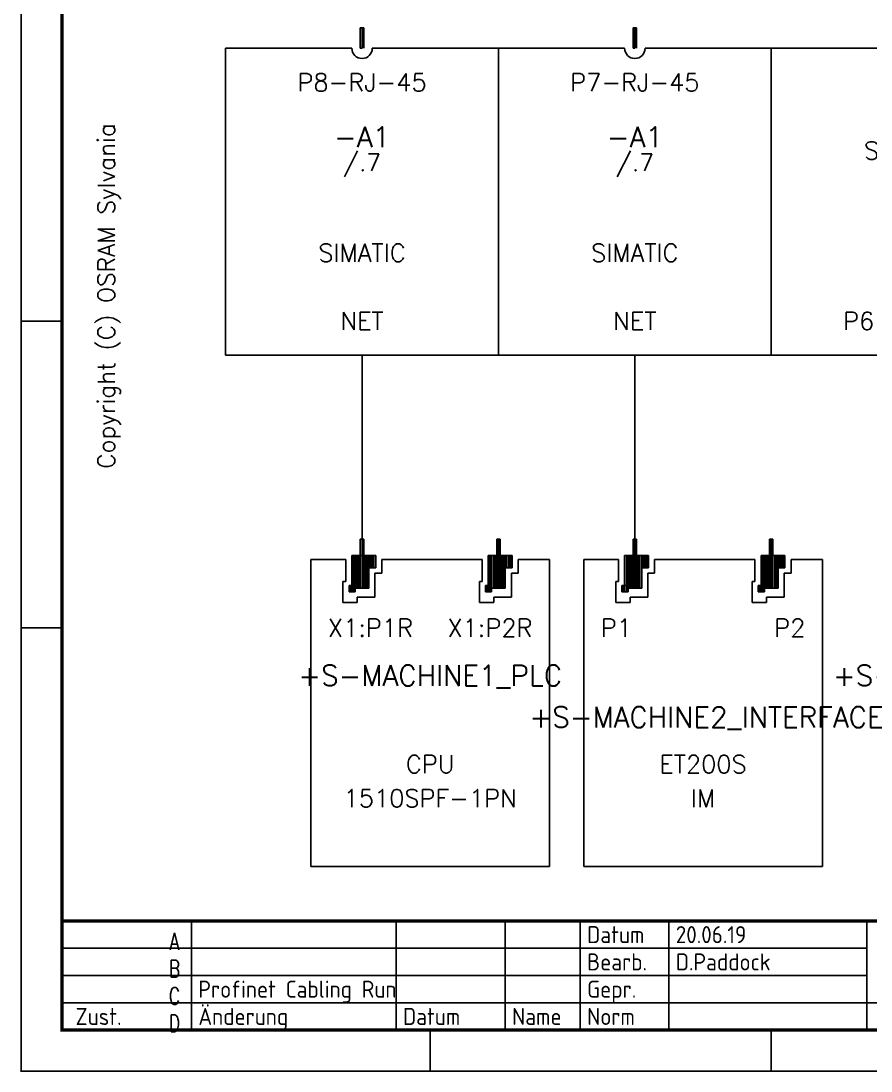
# Model space of a CAD drawing. Extents: x 0 to 420, y 0 to 297.
# Drawn here: x 0 to 124.6, y 0 to 154 of the extents above; entities that cross this region are included whole.
import ezdxf
from ezdxf.enums import TextEntityAlignment as Align

# ---------------------------------------------------------------- set-up
doc = ezdxf.new("R2010")
doc.units = 0
doc.header["$LTSCALE"] = 25
for name, color, linetype in [('ECS_LEV_LINE', 7, 'CONTINUOUS'), ('ECS_LEV_PG_FRAME', 7, 'CONTINUOUS'), ('ECS_LEV_PH_DATA', 7, 'CONTINUOUS'), ('ECS_LEV_PH_EED', 7, 'CONTINUOUS'), ('ECS_LEV_PH_LOGO', 7, 'CONTINUOUS'), ('ECS_LEV_SYM', 7, 'CONTINUOUS'), ('ECS_LEV_SYM_CPOINT', 7, 'CONTINUOUS'), ('ECS_LEV_SYM_DEVID', 7, 'CONTINUOUS'), ('ECS_LEV_SYM_GEO_SCM', 7, 'CONTINUOUS'), ('ECS_LEV_SYMCR', 7, 'CONTINUOUS'), ('ECS_LXV_TEXT', 7, 'CONTINUOUS')]:
    doc.layers.add(name, color=color, linetype=linetype)
doc.styles.add('ISOCP', font='ISOCP.SHX', dxfattribs={"oblique": 0.017453, "height": 1})
doc.styles.add('ROMANS', font='ROMANS.SHX', dxfattribs={"oblique": 0.017453})
doc.styles.get("Standard").update_dxf_attribs({"font": 'romans.shx'})

# ---------------------------------------------------------------- blocks, each defined once
blk = doc.blocks.new('__TEXT_')
blk = doc.blocks.new('__PHTEXT_')
blk = doc.blocks.new('sylvania')
at = {"layer": 'ECS_LXV_TEXT', "color": 7, "linetype": 'Continuous'}
ref = blk.add_blockref('__TEXT_', (0, 0), dxfattribs=at)
ref.add_attrib('ECS_T_TEXT_0.0', 'Copyright (C) OSRAM Sylvania', dxfattribs={"color": 7, "linetype": 'Continuous', "height": 2.5, "rotation": 89.9985, "style": 'ROMANS'}).set_placement((-127.5, 139), align=Align.MIDDLE_RIGHT)
ref = blk.add_blockref('__TEXT_', (0, 0), dxfattribs=at)
ref.add_attrib('ECS_T_TEXT_0.0', 'A', dxfattribs={"color": 7, "linetype": 'Continuous', "height": 2.5, "style": 'ROMANS', "width": 0.725}).set_placement((-117.5, 19), align=Align.MIDDLE_CENTER)
ref = blk.add_blockref('__TEXT_', (0, 0), dxfattribs=at)
ref.add_attrib('ECS_T_TEXT_0.0', 'B', dxfattribs={"color": 7, "linetype": 'Continuous', "height": 2.5, "style": 'ROMANS', "width": 0.725}).set_placement((-117.5, 15), align=Align.MIDDLE_CENTER)
ref = blk.add_blockref('__TEXT_', (0, 0), dxfattribs=at)
ref.add_attrib('ECS_T_TEXT_0.0', 'C', dxfattribs={"color": 7, "linetype": 'Continuous', "height": 2.5, "style": 'ROMANS', "width": 0.725}).set_placement((-117.5, 11), align=Align.MIDDLE_CENTER)
ref = blk.add_blockref('__TEXT_', (0, 0), dxfattribs=at)
ref.add_attrib('ECS_T_TEXT_0.0', 'D', dxfattribs={"color": 7, "linetype": 'Continuous', "height": 2.5, "style": 'ROMANS', "width": 0.725}).set_placement((-117.5, 7), align=Align.MIDDLE_CENTER)
blk = doc.blocks.new('SEDLHL_0_PN_2KK')
at = {"layer": 'ECS_LEV_SYM_GEO_SCM', "color": 0, "linetype": 'Continuous', "ltscale": 0.5}
for p, q in [((-0.25, 3), (-0.25, 0)), ((0.25, 3), (-0.25, 3)), ((0, 3), (0, 0)), ((0.25, 3), (0.25, 0)), ((19.75, 3), (19.75, 0)), ((20.25, 3), (19.75, 3)), ((20, 3), (20, 0)), ((20.25, 3), (20.25, 0)), ((-7.5, -45), (-7.5, 0)), ((2, 0.6), (-1.5, 0.6)), ((-1.25, 0.6), (-1.25, -4.7)), ((-1, 0.6), (-1, -4.7)), ((-0.75, 0.6), (-0.75, -4.2)), ((-0.5, 0.6), (-0.5, -4.2)), ((-0.25, 0), (-0.25, -4.2)), ((0, 0), (0, -4.2)), ((0.25, 0), (0.25, -4.2)), ((0.5, 0.6), (0.5, -4.2)), ((0.75, 0.6), (0.75, -4.2)), ((1.25, 0.6), (1.25, -1.2)), ((1.75, 0.6), (1.75, -1.2)), ((22, 0.6), (18.5, 0.6)), ((18.75, 0.6), (18.75, -4.7)), ((19, 0.6), (19, -4.7)), ((19.25, 0.6), (19.25, -4.2)), ((19.5, 0.6), (19.5, -4.2)), ((19.75, 0), (19.75, -4.2)), ((20, 0), (20, -4.2)), ((20.25, 0), (20.25, -4.2)), ((20.5, 0.6), (20.5, -4.2)), ((20.75, 0.6), (20.75, -4.2)), ((21.25, 0.6), (21.25, -1.2)), ((21.75, 0.6), (21.75, -1.2)), ((27.5, 0), (27.5, -45)), ((27.5, -45), (-7.5, -45))]:
    blk.add_line(p, q, dxfattribs=at)
at = {"layer": 'ECS_LEV_SYM_GEO_SCM', "color": 0, "linetype": 'Continuous'}
for p, q in [((-7.5, 0), (-2.4, 0)), ((-2.4, -3.2), (-2.4, 0)), ((-1.5, -4.7), (-1.5, 0.6)), ((1, -4.2), (1, 0.6)), ((1.5, -1.2), (1.5, 0.6)), ((2, -1.2), (2, 0.6)), ((2.9, 0), (17.6, 0)), ((2.9, -2), (2.9, 0)), ((17.6, -3.2), (17.6, 0)), ((18.5, -4.7), (18.5, 0.6)), ((21, -4.2), (21, 0.6)), ((21.5, -1.2), (21.5, 0.6)), ((22, -1.2), (22, 0.6)), ((22.9, 0), (27.5, 0)), ((22.9, -2), (22.9, 0)), ((1, -1.2), (2, -1.2)), ((21, -1.2), (22, -1.2)), ((1.9, -2), (2.9, -2)), ((1.9, -5.5), (1.9, -2)), ((21.9, -2), (22.9, -2)), ((21.9, -5.5), (21.9, -2)), ((-2.8, -3.2), (-2.4, -3.2)), ((-2.8, -6.3), (-2.8, -3.2)), ((-1.9, -4.7), (-1.9, -3.8)), ((-1.9, -3.8), (-1, -3.8)), ((-1.7, -4.7), (-1.7, -3.8)), ((-1, -4.2), (1, -4.2)), ((-1, -4.5), (-1, -4.4)), ((17.2, -3.2), (17.6, -3.2)), ((17.2, -6.3), (17.2, -3.2)), ((18.1, -4.7), (18.1, -3.8)), ((18.1, -3.8), (19, -3.8)), ((18.3, -4.7), (18.3, -3.8)), ((19, -4.2), (21, -4.2)), ((19, -4.5), (19, -4.4)), ((-1.9, -4.7), (-1, -4.7)), ((-0.7, -5.5), (1.9, -5.5)), ((-0.7, -6.3), (-0.7, -5.5)), ((18.1, -4.7), (19, -4.7)), ((19.3, -5.5), (21.9, -5.5)), ((19.3, -6.3), (19.3, -5.5)), ((-2.8, -6.3), (-0.7, -6.3)), ((17.2, -6.3), (19.3, -6.3))]:
    blk.add_line(p, q, dxfattribs=at)
at = {"layer": 'ECS_LEV_SYM_CPOINT', "color": 7, "linetype": 'Continuous'}
blk.add_attdef('ECS_T_CPOINT_002', text='', height=2.5, dxfattribs=at).set_placement((25, -10), align=Align.MIDDLE_RIGHT)
blk.add_attdef('ECS_T_CPOINT_001', text='', height=2.5, dxfattribs=at).set_placement((-5, -10), align=Align.MIDDLE_LEFT)
for tag, p in [('ECS_T_CPOINT_003', (10, -30)), ('ECS_T_CPOINT_004', (10, -35))]:
    blk.add_attdef(tag, text='', height=2.5, dxfattribs=at).set_placement(p, align=Align.MIDDLE_CENTER)
at = {"layer": 'ECS_LEV_SYM_DEVID', "linetype": 'Continuous'}
for tag, p in [('ECS_T_DEVID_3', (10, -8.6)), ('ECS_T_DEVID_2', (10, -12.8)), ('ECS_T_DEVID_1', (10, -17))]:
    blk.add_attdef(tag, text='', height=3, dxfattribs=at).set_placement(p, align=Align.MIDDLE_CENTER)
at = {"layer": 'ECS_LEV_SYMCR', "color": 7, "linetype": 'Continuous'}
for tag, p in [('ECS_T_CRC_TEXT_P', (10, -21.2)), ('ECS_T_CRC_TEXT_N', (10, -25.4))]:
    blk.add_attdef(tag, text='', height=2.5, dxfattribs=at).set_placement(p, align=Align.MIDDLE_CENTER)
blk = doc.blocks.new('SEDLHL_0_PN_2KK_CPU')
at = {"layer": 'ECS_LEV_SYM_GEO_SCM', "color": 0, "linetype": 'Continuous', "ltscale": 0.5}
for p, q in [((0.25, 3), (-0.25, 3)), ((-0.25, 3), (-0.25, 0)), ((0, 3), (0, 0)), ((0.25, 3), (0.25, 0)), ((20.25, 3), (19.75, 3)), ((19.75, 3), (19.75, 0)), ((20, 3), (20, 0)), ((20.25, 3), (20.25, 0)), ((-7.5, -45), (-7.5, 0)), ((2, 0.6), (-1.5, 0.6)), ((-1.25, 0.6), (-1.25, -4.7)), ((-1, 0.6), (-1, -4.7)), ((-0.75, 0.6), (-0.75, -4.2)), ((-0.5, 0.6), (-0.5, -4.2)), ((-0.25, 0), (-0.25, -4.2)), ((0, 0), (0, -4.2)), ((0.25, 0), (0.25, -4.2)), ((0.5, 0.6), (0.5, -4.2)), ((0.75, 0.6), (0.75, -4.2)), ((1.25, 0.6), (1.25, -1.2)), ((1.75, 0.6), (1.75, -1.2)), ((22, 0.6), (18.5, 0.6)), ((18.75, 0.6), (18.75, -4.7)), ((19, 0.6), (19, -4.7)), ((19.25, 0.6), (19.25, -4.2)), ((19.5, 0.6), (19.5, -4.2)), ((19.75, 0), (19.75, -4.2)), ((20, 0), (20, -4.2)), ((20.25, 0), (20.25, -4.2)), ((20.5, 0.6), (20.5, -4.2)), ((20.75, 0.6), (20.75, -4.2)), ((21.25, 0.6), (21.25, -1.2)), ((21.75, 0.6), (21.75, -1.2)), ((27.5, 0), (27.5, -45)), ((27.5, -45), (-7.5, -45))]:
    blk.add_line(p, q, dxfattribs=at)
at = {"layer": 'ECS_LEV_SYM_GEO_SCM', "color": 0, "linetype": 'Continuous'}
for p, q in [((-7.5, 0), (-2.4, 0)), ((-2.4, -3.2), (-2.4, 0)), ((-1.5, -4.7), (-1.5, 0.6)), ((1, -4.2), (1, 0.6)), ((1.5, -1.2), (1.5, 0.6)), ((2, -1.2), (2, 0.6)), ((2.9, -2), (2.9, 0)), ((2.9, 0), (17.6, 0)), ((17.6, -3.2), (17.6, 0)), ((18.5, -4.7), (18.5, 0.6)), ((21, -4.2), (21, 0.6)), ((21.5, -1.2), (21.5, 0.6)), ((22, -1.2), (22, 0.6)), ((22.9, -2), (22.9, 0)), ((22.9, 0), (27.5, 0)), ((1, -1.2), (2, -1.2)), ((21, -1.2), (22, -1.2)), ((1.9, -5.5), (1.9, -2)), ((1.9, -2), (2.9, -2)), ((21.9, -5.5), (21.9, -2)), ((21.9, -2), (22.9, -2)), ((-2.8, -6.3), (-2.8, -3.2)), ((-2.8, -3.2), (-2.4, -3.2)), ((-1.9, -3.8), (-1, -3.8)), ((-1.9, -4.7), (-1.9, -3.8)), ((-1.7, -4.7), (-1.7, -3.8)), ((-1, -4.2), (1, -4.2)), ((-1, -4.5), (-1, -4.4)), ((17.2, -6.3), (17.2, -3.2)), ((17.2, -3.2), (17.6, -3.2)), ((18.1, -3.8), (19, -3.8)), ((18.1, -4.7), (18.1, -3.8)), ((18.3, -4.7), (18.3, -3.8)), ((19, -4.2), (21, -4.2)), ((19, -4.5), (19, -4.4)), ((-1.9, -4.7), (-1, -4.7)), ((-0.7, -6.3), (-0.7, -5.5)), ((-0.7, -5.5), (1.9, -5.5)), ((18.1, -4.7), (19, -4.7)), ((19.3, -6.3), (19.3, -5.5)), ((19.3, -5.5), (21.9, -5.5)), ((-2.8, -6.3), (-0.7, -6.3)), ((17.2, -6.3), (19.3, -6.3))]:
    blk.add_line(p, q, dxfattribs=at)
at = {"layer": 'ECS_LEV_SYM_CPOINT', "color": 7, "linetype": 'Continuous'}
blk.add_attdef('ECS_T_CPOINT_002', text='', height=2.5, dxfattribs=at).set_placement((25, -10), align=Align.MIDDLE_RIGHT)
blk.add_attdef('ECS_T_CPOINT_001', text='', height=2.5, dxfattribs=at).set_placement((-5, -10), align=Align.MIDDLE_LEFT)
for tag, p in [('ECS_T_CPOINT_003', (10, -30)), ('ECS_T_CPOINT_004', (10, -35))]:
    blk.add_attdef(tag, text='', height=2.5, dxfattribs=at).set_placement(p, align=Align.MIDDLE_CENTER)
at = {"layer": 'ECS_LEV_SYM_DEVID', "linetype": 'Continuous'}
for tag, p in [('ECS_T_DEVID_3', (10, -8.6)), ('ECS_T_DEVID_2', (10, -12.8)), ('ECS_T_DEVID_1', (10, -17))]:
    blk.add_attdef(tag, text='', height=3, dxfattribs=at).set_placement(p, align=Align.MIDDLE_CENTER)
at = {"layer": 'ECS_LEV_SYMCR', "color": 7, "linetype": 'Continuous'}
for tag, p in [('ECS_T_CRC_TEXT_P', (10, -21.2)), ('ECS_T_CRC_TEXT_N', (10, -25.4))]:
    blk.add_attdef(tag, text='', height=2.5, dxfattribs=at).set_placement(p, align=Align.MIDDLE_CENTER)
blk = doc.blocks.new('SSYLVANIA_0_SCALANCE_NET')
at = {"layer": 'ECS_LEV_SYM_GEO_SCM', "color": 0, "linetype": 'Continuous', "ltscale": 0.5}
for p, q in [((19.75, 3), (19.75, 0)), ((20.25, 3), (19.75, 3)), ((20, 3), (20, 0)), ((20.25, 3), (20.25, 0)), ((0, -45), (0, 0)), ((0, 0), (18.5, 0)), ((20, 0), (19.75, 0)), ((40, 0), (40, -45)), ((40, -45), (0, -45))]:
    blk.add_line(p, q, dxfattribs=at)
blk.add_lwpolyline([(21.5, 0), (40, 0)], dxfattribs=at)
blk.add_arc((20, 0), 1.5, 180, 0, dxfattribs=at)
at = {"layer": 'ECS_LEV_SYM_CPOINT', "color": 7, "linetype": 'Continuous', "style": 'ROMANS'}
for tag, p in [('ECS_T_CPOINT_001', (20, -5)), ('ECS_T_CPOINT_002', (20, -30)), ('ECS_T_CPOINT_003', (20, -40))]:
    blk.add_attdef(tag, text='', height=2.5, dxfattribs=at).set_placement(p, align=Align.MIDDLE_CENTER)
at = {"layer": 'ECS_LEV_SYM_DEVID', "linetype": 'Continuous', "style": 'ROMANS'}
for tag, p in [('ECS_T_DEVID_3', (20, -4.6)), ('ECS_T_DEVID_2', (20, -8.8)), ('ECS_T_DEVID_1', (20, -13))]:
    blk.add_attdef(tag, text='', height=3, dxfattribs=at).set_placement(p, align=Align.MIDDLE_CENTER)
at = {"layer": 'ECS_LEV_SYMCR', "color": 0, "linetype": 'Continuous', "style": 'ROMANS'}
for tag, p in [('ECS_T_CRC_TEXT_P', (20, -17.2)), ('ECS_T_CRC_TEXT_N', (20, -21.4))]:
    blk.add_attdef(tag, text='', height=2.5, dxfattribs=at).set_placement(p, align=Align.MIDDLE_CENTER)

msp = doc.modelspace()

# ---------------------------------------------------------------- linework, layer by layer
at = {"layer": 'ECS_LEV_LINE'}
for p, q in [((50, 75), (50, 105)), ((90, 75), (90, 105))]:
    msp.add_line(p, q, dxfattribs=at)
at = {"layer": 'ECS_LEV_PG_FRAME', "color": 7, "linetype": 'Continuous'}
for p, q in [((0, 297), (0, 0)), ((0, 0), (420, 0))]:
    msp.add_line(p, q, dxfattribs=at)
at = {"layer": 'ECS_LEV_PH_DATA', "color": 7, "linetype": 'Continuous'}
for p, q in [((0, 297), (0, 0)), ((0, 297), (0, 0)), ((0, 0), (420, 0)), ((0, 0), (420, 0))]:
    msp.add_line(p, q, dxfattribs=at)
at = {"layer": 'ECS_LEV_PH_DATA', "color": 7}
for p, q in [((0, 110), (6, 110)), ((0, 65), (6, 65)), ((25, 6), (25, 22)), ((55, 6), (55, 22)), ((71, 6), (71, 22)), ((82, 6), (82, 22)), ((95, 6), (95, 22)), ((124, 22), (124, 6)), ((6, 18), (124, 18)), ((6, 14), (124, 14)), ((6, 10), (244, 10)), ((60, 0), (60, 6)), ((110, 0), (110, 6))]:
    msp.add_line(p, q, dxfattribs=at)
at = {"layer": 'ECS_LEV_PH_DATA', "color": 7, "const_width": 0.5}
msp.add_lwpolyline([(414, 291), (6, 291), (6, 6), (414, 6)], close=True, dxfattribs=at)
msp.add_lwpolyline([(6, 22), (414, 22)], dxfattribs=at)
at = {"layer": 'ECS_LEV_PH_DATA'}
for p in [(0, 0), (0.02, 0.02), (0.02, 0.02), (0.02, 0.02), (0.02, 0.02), (0.02, 0.02), (0.02, 0.02), (0.02, 0.02), (0.02, 0.02), (0.02, 0.02), (0.02, 0.02)]:
    msp.add_point(p, dxfattribs=at)
at = {"layer": 'ECS_LEV_PH_EED'}
msp.add_point((0, 0), dxfattribs=at)

# ---------------------------------------------------------------- block references
at = {"layer": 'ECS_LEV_PH_DATA', "linetype": 'Continuous'}
ref = msp.add_blockref('__TEXT_', (0, 0), dxfattribs=at)
ref.add_attrib('ECS_T_TEXT_0.0', 'Datum', dxfattribs={"linetype": 'Continuous', "height": 2.5, "style": 'ISOCP'}).set_placement((83, 20), align=Align.MIDDLE_LEFT)
ref = msp.add_blockref('__PHTEXT_', (0, 0), dxfattribs=at)
ref.add_attrib('?PGDESCR02_0.0', '20.06.19', dxfattribs={"height": 2.5, "style": 'ISOCP'}).set_placement((96, 20), align=Align.MIDDLE_LEFT)
ref = msp.add_blockref('__TEXT_', (0, 0), dxfattribs=at)
ref.add_attrib('ECS_T_TEXT_0.0', 'Bearb.', dxfattribs={"linetype": 'Continuous', "height": 2.5, "style": 'ISOCP'}).set_placement((83, 16), align=Align.MIDDLE_LEFT)
ref = msp.add_blockref('__PHTEXT_', (0, 0), dxfattribs=at)
ref.add_attrib('?PGDESCR04_0.0', 'D.Paddock', dxfattribs={"height": 2.5, "style": 'ISOCP'}).set_placement((96, 16), align=Align.MIDDLE_LEFT)
ref = msp.add_blockref('__PHTEXT_', (0, 0), dxfattribs=at)
ref.add_attrib('?PGDESCR08_0.0', 'Profinet Cabling Run', dxfattribs={"height": 2.5, "style": 'ISOCP'}).set_placement((26, 12), align=Align.MIDDLE_LEFT)
ref = msp.add_blockref('__TEXT_', (0, 0), dxfattribs=at)
ref.add_attrib('ECS_T_TEXT_0.0', 'Gepr.', dxfattribs={"linetype": 'Continuous', "height": 2.5, "style": 'ISOCP'}).set_placement((83, 12), align=Align.MIDDLE_LEFT)
ref = msp.add_blockref('__TEXT_', (0, 0), dxfattribs=at)
ref.add_attrib('ECS_T_TEXT_0.0', 'Zust.', dxfattribs={"linetype": 'Continuous', "height": 2.5, "style": 'ISOCP'}).set_placement((8, 8), align=Align.MIDDLE_LEFT)
ref = msp.add_blockref('__TEXT_', (0, 0), dxfattribs=at)
ref.add_attrib('ECS_T_TEXT_0.0', 'Änderung', dxfattribs={"linetype": 'Continuous', "height": 2.5, "style": 'ISOCP'}).set_placement((26, 8), align=Align.MIDDLE_LEFT)
ref = msp.add_blockref('__TEXT_', (0, 0), dxfattribs=at)
ref.add_attrib('ECS_T_TEXT_0.0', 'Datum', dxfattribs={"linetype": 'Continuous', "height": 2.5, "style": 'ISOCP'}).set_placement((56, 8), align=Align.MIDDLE_LEFT)
ref = msp.add_blockref('__TEXT_', (0, 0), dxfattribs=at)
ref.add_attrib('ECS_T_TEXT_0.0', 'Name', dxfattribs={"linetype": 'Continuous', "height": 2.5, "style": 'ISOCP'}).set_placement((72, 8), align=Align.MIDDLE_LEFT)
ref = msp.add_blockref('__TEXT_', (0, 0), dxfattribs=at)
ref.add_attrib('ECS_T_TEXT_0.0', 'Norm', dxfattribs={"linetype": 'Continuous', "height": 2.5, "style": 'ISOCP'}).set_placement((83, 8), align=Align.MIDDLE_LEFT)
at = {"layer": 'ECS_LEV_PH_LOGO'}
msp.add_blockref('sylvania', (140, 0), dxfattribs=at)
at = {"layer": 'ECS_LEV_SYM', "color": 7, "linetype": 'Continuous'}
ref = msp.add_blockref('SSYLVANIA_0_SCALANCE_NET', (30, 150), dxfattribs=at)
ref.add_attrib('ECS_T_CRC_TEXT_P', '/.7', dxfattribs={"layer": 'ECS_LEV_SYMCR', "color": 0, "linetype": 'Continuous', "height": 2.5}).set_placement((50, 133.25), align=Align.MIDDLE_CENTER)
ref.add_attrib('ECS_T_CPOINT_003', 'NET', dxfattribs={"layer": 'ECS_LEV_SYM_CPOINT', "color": 7, "linetype": 'Continuous', "height": 2.6}).set_placement((50, 110), align=Align.MIDDLE_CENTER)
ref.add_attrib('ECS_T_CPOINT_002', 'SIMATIC', dxfattribs={"layer": 'ECS_LEV_SYM_CPOINT', "color": 7, "linetype": 'Continuous', "height": 2.6}).set_placement((50, 120), align=Align.MIDDLE_CENTER)
ref.add_attrib('ECS_T_CPOINT_001', 'P8-RJ-45', dxfattribs={"layer": 'ECS_LEV_SYM_CPOINT', "color": 7, "linetype": 'Continuous', "height": 2.6}).set_placement((50, 145), align=Align.MIDDLE_CENTER)
ref.add_attrib('ECS_T_DEVID_1', '-A1', dxfattribs={"layer": 'ECS_LEV_SYM_DEVID', "linetype": 'Continuous', "height": 3}).set_placement((50, 137), align=Align.MIDDLE_CENTER)
ref = msp.add_blockref('SSYLVANIA_0_SCALANCE_NET', (70, 150), dxfattribs=at)
ref.add_attrib('ECS_T_CRC_TEXT_P', '/.7', dxfattribs={"layer": 'ECS_LEV_SYMCR', "color": 0, "linetype": 'Continuous', "height": 2.5}).set_placement((90, 133.25), align=Align.MIDDLE_CENTER)
ref.add_attrib('ECS_T_CPOINT_003', 'NET', dxfattribs={"layer": 'ECS_LEV_SYM_CPOINT', "color": 7, "linetype": 'Continuous', "height": 2.6}).set_placement((90, 110), align=Align.MIDDLE_CENTER)
ref.add_attrib('ECS_T_CPOINT_002', 'SIMATIC', dxfattribs={"layer": 'ECS_LEV_SYM_CPOINT', "color": 7, "linetype": 'Continuous', "height": 2.6}).set_placement((90, 120), align=Align.MIDDLE_CENTER)
ref.add_attrib('ECS_T_CPOINT_001', 'P7-RJ-45', dxfattribs={"layer": 'ECS_LEV_SYM_CPOINT', "color": 7, "linetype": 'Continuous', "height": 2.6}).set_placement((90, 145), align=Align.MIDDLE_CENTER)
ref.add_attrib('ECS_T_DEVID_1', '-A1', dxfattribs={"layer": 'ECS_LEV_SYM_DEVID', "linetype": 'Continuous', "height": 3}).set_placement((90, 137), align=Align.MIDDLE_CENTER)
at = {"layer": 'ECS_LEV_SYM'}
ref = msp.add_blockref('SSYLVANIA_0_SCALANCE_NET', (150, 105), dxfattribs=dict(at, rotation=180))
ref.add_attrib('ECS_T_CRC_TEXT_P', '/.7', dxfattribs={"layer": 'ECS_LEV_SYMCR', "color": 0, "linetype": 'Continuous', "height": 2.5}).set_placement((130, 114.25), align=Align.MIDDLE_CENTER)
ref.add_attrib('ECS_T_CPOINT_003', 'NET', dxfattribs={"layer": 'ECS_LEV_SYM_CPOINT', "color": 7, "linetype": 'Continuous', "height": 2.6}).set_placement((130, 145), align=Align.MIDDLE_CENTER)
ref.add_attrib('ECS_T_CPOINT_002', 'SIMATIC', dxfattribs={"layer": 'ECS_LEV_SYM_CPOINT', "color": 7, "linetype": 'Continuous', "height": 2.6}).set_placement((130, 135), align=Align.MIDDLE_CENTER)
ref.add_attrib('ECS_T_CPOINT_001', 'P6-RJ-45', dxfattribs={"layer": 'ECS_LEV_SYM_CPOINT', "color": 7, "linetype": 'Continuous', "height": 2.6}).set_placement((130, 110), align=Align.MIDDLE_CENTER)
ref.add_attrib('ECS_T_DEVID_1', '-A1', dxfattribs={"layer": 'ECS_LEV_SYM_DEVID', "linetype": 'Continuous', "height": 3}).set_placement((130, 118), align=Align.MIDDLE_CENTER)
ref = msp.add_blockref('SEDLHL_0_PN_2KK_CPU', (50, 75), dxfattribs=at)
ref.add_attrib('ECS_T_CPOINT_004', '1510SPF-1PN', dxfattribs={"layer": 'ECS_LEV_SYM_CPOINT', "color": 7, "linetype": 'Continuous', "height": 2.6}).set_placement((60, 40), align=Align.MIDDLE_CENTER)
ref.add_attrib('ECS_T_CPOINT_003', 'CPU', dxfattribs={"layer": 'ECS_LEV_SYM_CPOINT', "color": 7, "linetype": 'Continuous', "height": 2.6}).set_placement((60, 45), align=Align.MIDDLE_CENTER)
ref.add_attrib('ECS_T_CPOINT_002', 'X1:P2R', dxfattribs={"layer": 'ECS_LEV_SYM_CPOINT', "color": 7, "linetype": 'Continuous', "height": 2.6}).set_placement((75, 65), align=Align.MIDDLE_RIGHT)
ref.add_attrib('ECS_T_CPOINT_001', 'X1:P1R', dxfattribs={"layer": 'ECS_LEV_SYM_CPOINT', "color": 7, "linetype": 'Continuous', "height": 2.6}).set_placement((45, 65), align=Align.MIDDLE_LEFT)
ref.add_attrib('ECS_T_DEVID_1', '+S-MACHINE1_PLC', dxfattribs={"layer": 'ECS_LEV_SYM_DEVID', "linetype": 'Continuous', "height": 3}).set_placement((60, 58), align=Align.MIDDLE_CENTER)
ref = msp.add_blockref('SEDLHL_0_PN_2KK', (90, 75), dxfattribs=at)
ref.add_attrib('ECS_T_CPOINT_004', 'IM', dxfattribs={"layer": 'ECS_LEV_SYM_CPOINT', "color": 7, "linetype": 'Continuous', "height": 2.6}).set_placement((100, 40), align=Align.MIDDLE_CENTER)
ref.add_attrib('ECS_T_CPOINT_003', 'ET200S', dxfattribs={"layer": 'ECS_LEV_SYM_CPOINT', "color": 7, "linetype": 'Continuous', "height": 2.6}).set_placement((100, 45), align=Align.MIDDLE_CENTER)
ref.add_attrib('ECS_T_CPOINT_002', 'P2', dxfattribs={"layer": 'ECS_LEV_SYM_CPOINT', "color": 7, "linetype": 'Continuous', "height": 2.6}).set_placement((115, 65), align=Align.MIDDLE_RIGHT)
ref.add_attrib('ECS_T_CPOINT_001', 'P1', dxfattribs={"layer": 'ECS_LEV_SYM_CPOINT', "color": 7, "linetype": 'Continuous', "height": 2.6}).set_placement((85, 65), align=Align.MIDDLE_LEFT)
ref.add_attrib('ECS_T_DEVID_1', '+S-MACHINE2_INTERFACE', dxfattribs={"layer": 'ECS_LEV_SYM_DEVID', "linetype": 'Continuous', "height": 3}).set_placement((100.51, 51.9), align=Align.MIDDLE_CENTER)
ref = msp.add_blockref('SEDLHL_0_PN_2KK', (135, 75), dxfattribs=at)
ref.add_attrib('ECS_T_CPOINT_004', 'IM', dxfattribs={"layer": 'ECS_LEV_SYM_CPOINT', "color": 7, "linetype": 'Continuous', "height": 2.6}).set_placement((145, 40), align=Align.MIDDLE_CENTER)
ref.add_attrib('ECS_T_CPOINT_003', 'ET200S', dxfattribs={"layer": 'ECS_LEV_SYM_CPOINT', "color": 7, "linetype": 'Continuous', "height": 2.6}).set_placement((145, 45), align=Align.MIDDLE_CENTER)
ref.add_attrib('ECS_T_CPOINT_002', 'P2', dxfattribs={"layer": 'ECS_LEV_SYM_CPOINT', "color": 7, "linetype": 'Continuous', "height": 2.6}).set_placement((160, 65), align=Align.MIDDLE_RIGHT)
ref.add_attrib('ECS_T_CPOINT_001', 'P1', dxfattribs={"layer": 'ECS_LEV_SYM_CPOINT', "color": 7, "linetype": 'Continuous', "height": 2.6}).set_placement((130, 65), align=Align.MIDDLE_LEFT)
ref.add_attrib('ECS_T_DEVID_1', '+S-MACHINE3_INTERFACE', dxfattribs={"layer": 'ECS_LEV_SYM_DEVID', "linetype": 'Continuous', "height": 3}).set_placement((145, 58), align=Align.MIDDLE_CENTER)

doc.saveas('drawing.dxf')
